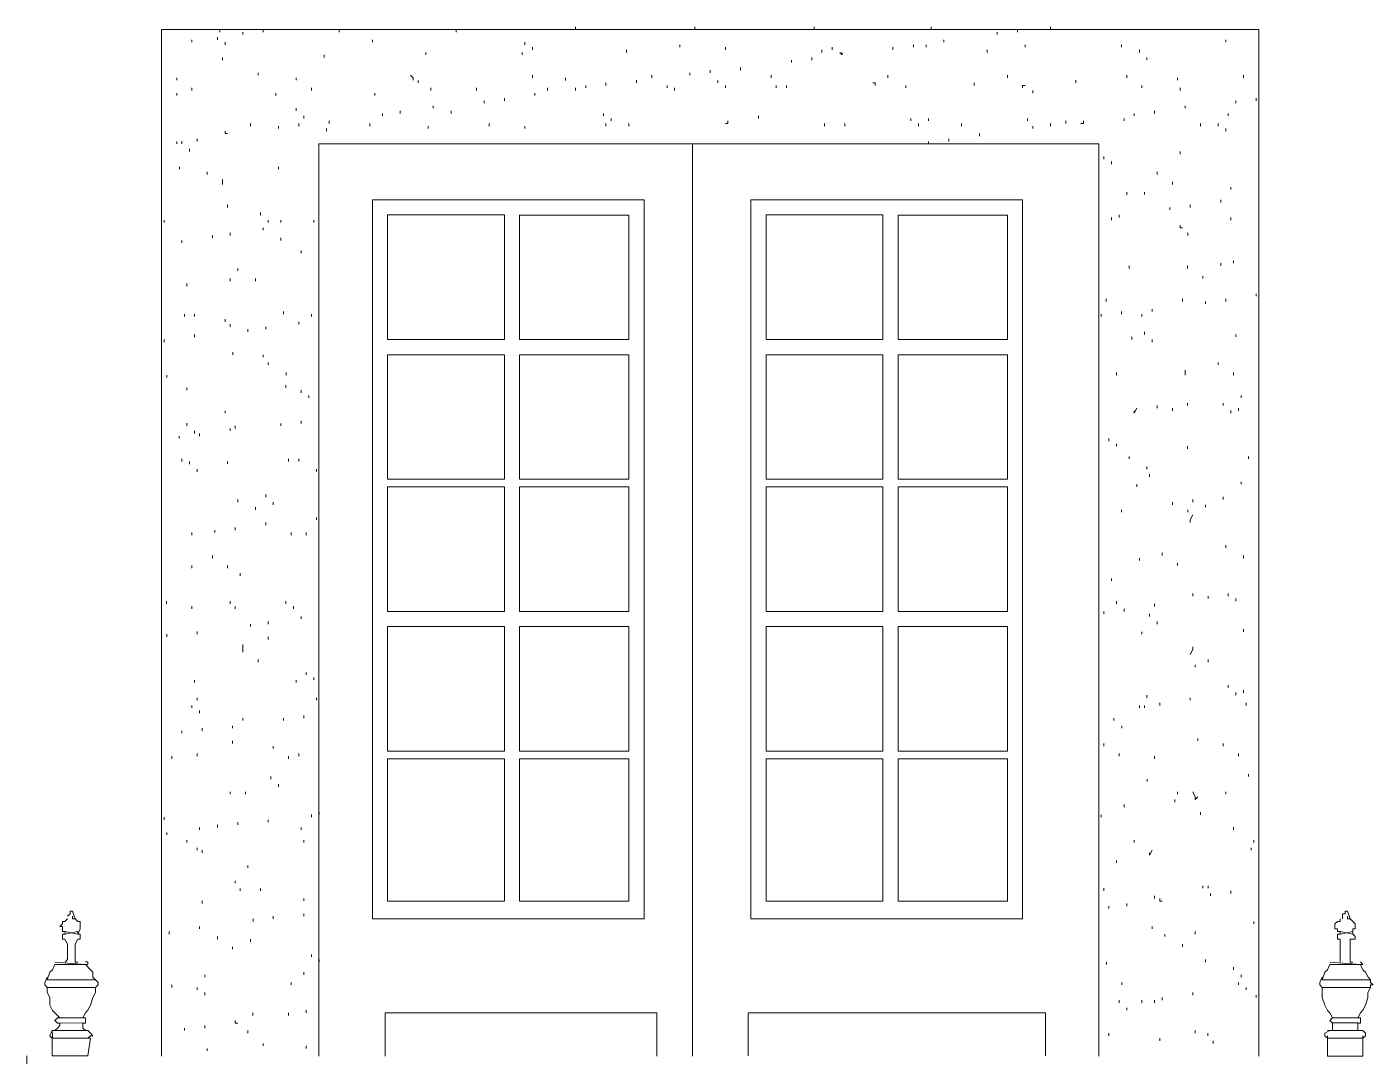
# Model space of a CAD drawing. Header units: millimetres. Extents: x -84511 to -57795, y -17083 to -534.
# Drawn here: x -70558 to -68542, y -7746 to -6206 of the extents above; entities that cross this region are included whole.
import ezdxf

# ---------------------------------------------------------------- set-up
doc = ezdxf.new("R2010")
doc.units = ezdxf.units.MM
doc.layers.add('A-POR-___-___-EXI', color=250, linetype='Continuous', lineweight=25)

msp = doc.modelspace()

# ---------------------------------------------------------------- linework, layer by layer
at = {"layer": 'A-POR-___-___-EXI', "color": 18, "lineweight": 9}
for p, q in [((-69736.6, -6209.4), (-69736.6, -6205.6)), ((-69557.8, -6209.4), (-69557.8, -6205.6)), ((-69379, -6209.4), (-69379, -6205.7)), ((-69204.1, -6209.4), (-69204.1, -6205.7)), ((-69025.3, -6209.4), (-69025.3, -6205.7)), ((-70311, -6228.5), (-70311, -6224.7)), ((-70273, -6224.7), (-70273, -6220.8)), ((-70269.2, -6213.3), (-70269.2, -6209.4)), ((-70261.5, -6232.3), (-70261.5, -6228.5)), ((-70234.9, -6217.1), (-70234.9, -6213.3)), ((-70204.4, -6213.3), (-70204.4, -6209.4)), ((-70090.4, -6213.3), (-70090.4, -6209.4)), ((-70040.9, -6228.5), (-70040.9, -6224.7)), ((-69915.4, -6213.3), (-69915.4, -6209.4)), ((-69812.7, -6232.3), (-69812.7, -6228.5)), ((-69185.1, -6228.5), (-69185.1, -6224.7)), ((-69105.2, -6217.1), (-69105.2, -6213.3)), ((-69074.7, -6213.3), (-69074.7, -6209.4)), ((-68762.8, -6228.6), (-68762.8, -6224.7)), ((-70113.2, -6251.4), (-70113.2, -6247.5)), ((-69961, -6247.5), (-69961, -6243.7)), ((-69816.5, -6247.5), (-69816.5, -6243.7)), ((-69801.2, -6240), (-69801.2, -6236.1)), ((-69660.5, -6243.7), (-69660.5, -6239.9)), ((-69580.6, -6236.1), (-69580.6, -6232.3)), ((-69512.2, -6239.9), (-69512.2, -6236.1)), ((-69367.7, -6243.7), (-69367.7, -6239.9)), ((-69352.4, -6240), (-69352.4, -6236.1)), ((-69261.2, -6239.9), (-69261.2, -6236.1)), ((-69230.7, -6236.1), (-69230.7, -6232.4)), ((-69211.7, -6236.1), (-69211.7, -6232.4)), ((-69120.3, -6243.8), (-69120.3, -6240)), ((-69063.3, -6236.1), (-69063.3, -6232.3)), ((-68918.8, -6236.1), (-68918.8, -6232.3)), ((-68892.2, -6243.8), (-68892.2, -6240)), ((-70265.3, -6255.2), (-70265.3, -6251.4)), ((-69489.4, -6270.3), (-69489.4, -6266.5)), ((-69413.3, -6258.9), (-69413.3, -6255.2)), ((-69382.9, -6255.2), (-69382.9, -6251.4)), ((-68880.8, -6255.1), (-68880.8, -6251.3)), ((-70333.8, -6285.5), (-70333.8, -6281.7)), ((-70212.1, -6277.9), (-70212.1, -6274.1)), ((-70155, -6285.5), (-70155, -6281.7)), ((-69972.5, -6289.4), (-69972.5, -6285.6)), ((-69801.2, -6281.7), (-69801.2, -6278)), ((-69751.8, -6285.6), (-69751.8, -6281.8)), ((-69691, -6293.2), (-69691, -6289.3)), ((-69645.4, -6289.3), (-69645.4, -6285.5)), ((-69622.4, -6281.7), (-69622.4, -6278)), ((-69565.5, -6278), (-69565.5, -6274.2)), ((-69535, -6274.2), (-69535, -6270.3)), ((-69523.5, -6289.4), (-69523.5, -6285.6)), ((-69443.7, -6281.7), (-69443.7, -6278)), ((-69268.7, -6281.8), (-69268.7, -6278)), ((-69139.4, -6293.2), (-69139.4, -6289.3)), ((-69089.9, -6281.8), (-69089.9, -6278)), ((-68987.2, -6289.3), (-68987.2, -6285.5)), ((-68911.2, -6281.8), (-68911.2, -6278)), ((-68835.1, -6285.5), (-68835.1, -6281.7)), ((-68736.3, -6281.8), (-68736.3, -6278)), ((-70333.8, -6308.4), (-70333.8, -6304.6)), ((-70311, -6300.8), (-70311, -6297)), ((-70185.4, -6308.4), (-70185.4, -6304.6)), ((-70132.2, -6300.8), (-70132.2, -6297)), ((-70037.1, -6308.4), (-70037.1, -6304.6)), ((-69953.4, -6300.8), (-69953.4, -6297)), ((-69884.9, -6300.8), (-69884.9, -6297)), ((-69797.4, -6308.3), (-69797.4, -6304.6)), ((-69778.4, -6300.8), (-69778.4, -6297)), ((-69736.6, -6300.8), (-69736.6, -6297)), ((-69721.3, -6297), (-69721.3, -6293.2)), ((-69599.6, -6297), (-69599.6, -6293.2)), ((-69588.3, -6300.8), (-69588.3, -6297)), ((-69512.2, -6296.9), (-69512.2, -6293.2)), ((-69436.1, -6297), (-69436.1, -6293.2)), ((-69420.8, -6297), (-69420.8, -6293.2)), ((-69242.1, -6297), (-69242.1, -6293.2)), ((-69051.9, -6304.6), (-69051.9, -6300.7)), ((-68888.4, -6297), (-68888.4, -6293.2)), ((-68831.3, -6300.7), (-68831.3, -6296.9)), ((-70155, -6331.2), (-70155, -6327.4)), ((-69949.6, -6327.4), (-69949.6, -6323.6)), ((-69873.5, -6319.8), (-69873.5, -6316)), ((-69843.1, -6316), (-69843.1, -6312.1)), ((-68823.7, -6327.3), (-68823.7, -6323.6)), ((-68747.6, -6319.8), (-68747.6, -6316)), ((-68717.2, -6316), (-68717.2, -6312.2)), ((-70223.4, -6354.1), (-70223.4, -6350.3)), ((-70151.2, -6354.1), (-70151.2, -6350.2)), ((-70143.6, -6342.7), (-70143.6, -6338.8)), ((-70105.5, -6350.2), (-70105.5, -6346.4)), ((-70044.6, -6354.1), (-70044.6, -6350.3)), ((-70025.6, -6338.8), (-70025.6, -6335)), ((-69999, -6335), (-69999, -6331.3)), ((-69923, -6335), (-69923, -6331.2)), ((-69866, -6354.1), (-69866, -6350.3)), ((-69694.8, -6338.8), (-69694.8, -6335)), ((-69691, -6354.1), (-69691, -6350.3)), ((-69683.3, -6346.4), (-69683.3, -6342.7)), ((-69656.7, -6354.1), (-69656.7, -6350.2)), ((-69462.7, -6342.7), (-69462.7, -6338.8)), ((-69363.9, -6354.1), (-69363.9, -6350.2)), ((-69333.4, -6354.1), (-69333.4, -6350.3)), ((-69234.5, -6346.4), (-69234.5, -6342.7)), ((-69223, -6354), (-69223, -6350.2)), ((-69207.9, -6346.4), (-69207.9, -6342.6)), ((-69158.5, -6354.1), (-69158.5, -6350.2)), ((-69059.5, -6346.4), (-69059.5, -6342.6)), ((-69025.3, -6354.1), (-69025.3, -6350.2)), ((-69002.5, -6350.2), (-69002.5, -6346.4)), ((-68915, -6346.4), (-68915, -6342.6)), ((-68899.8, -6338.8), (-68899.8, -6335)), ((-68869.3, -6335), (-68869.3, -6331.2)), ((-68800.9, -6354.1), (-68800.9, -6350.2)), ((-68774.2, -6354), (-68774.2, -6350.2)), ((-68759, -6338.8), (-68759, -6335)), ((-70181.6, -6357.9), (-70181.6, -6354.1)), ((-70109.4, -6361.6), (-70109.4, -6357.9)), ((-69957.2, -6357.9), (-69957.2, -6354.1)), ((-69812.7, -6357.9), (-69812.7, -6354.1)), ((-69131.8, -6369.2), (-69131.8, -6365.4)), ((-69051.9, -6357.9), (-69051.9, -6354.1)), ((-68762.9, -6361.7), (-68762.9, -6357.8)), ((-70333.8, -6380.7), (-70333.8, -6376.9)), ((-70326.1, -6380.6), (-70326.1, -6376.8)), ((-70314.8, -6392.1), (-70314.8, -6388.3)), ((-70303.3, -6376.9), (-70303.3, -6373.1)), ((-69207.9, -6380.7), (-69207.9, -6376.9)), ((-69177.4, -6376.9), (-69177.4, -6373.1)), ((-68945.4, -6403.5), (-68945.4, -6399.6)), ((-68934, -6411.1), (-68934, -6407.3)), ((-68831.3, -6395.9), (-68831.3, -6392.1)), ((-70329.9, -6418.7), (-70329.9, -6414.9)), ((-70288.2, -6426.3), (-70288.2, -6422.5)), ((-70181.6, -6418.7), (-70181.6, -6414.9)), ((-68865.5, -6426.3), (-68865.5, -6422.5)), ((-68842.7, -6441.5), (-68842.7, -6437.7)), ((-68755.2, -6449.1), (-68755.2, -6445.3)), ((-68911.2, -6456.8), (-68911.2, -6453)), ((-68884.6, -6456.7), (-68884.6, -6452.9)), ((-68770.4, -6468.2), (-68770.4, -6464.3)), ((-70257.7, -6475.8), (-70257.7, -6471.9)), ((-70208.3, -6487.2), (-70208.3, -6483.4)), ((-68934, -6494.8), (-68934, -6490.9)), ((-68922.6, -6491), (-68922.6, -6487.1)), ((-68846.5, -6479.5), (-68846.5, -6475.8)), ((-68816, -6475.8), (-68816, -6472)), ((-68755.3, -6494.8), (-68755.3, -6490.9)), ((-70352.8, -6498.6), (-70352.8, -6494.8)), ((-70204.4, -6509.9), (-70204.4, -6506.2)), ((-70196.8, -6498.5), (-70196.8, -6494.7)), ((-70177.8, -6498.6), (-70177.8, -6494.8)), ((-70128.3, -6498.6), (-70128.3, -6494.8)), ((-70326.1, -6529), (-70326.1, -6525.2)), ((-70280.5, -6521.4), (-70280.5, -6517.6)), ((-70253.9, -6517.6), (-70253.9, -6513.7)), ((-70177.8, -6525.2), (-70177.8, -6521.4)), ((-68819.8, -6517.6), (-68819.8, -6513.8)), ((-70147.3, -6544.1), (-70147.3, -6540.4)), ((-70242.5, -6570.8), (-70242.5, -6567)), ((-68907.3, -6567), (-68907.3, -6563.2)), ((-68819.9, -6567), (-68819.9, -6563.2)), ((-68770.4, -6563.3), (-68770.4, -6559.4)), ((-68751.4, -6559.4), (-68751.4, -6555.7)), ((-70318.6, -6593.7), (-70318.6, -6589.9)), ((-70253.9, -6586), (-70253.9, -6582.3)), ((-70215.9, -6586), (-70215.9, -6582.3)), ((-68797.1, -6582.3), (-68797.1, -6578.5)), ((-68717.2, -6608.8), (-68717.2, -6605)), ((-70174, -6635.6), (-70174, -6631.7)), ((-68941.7, -6616.5), (-68941.7, -6612.7)), ((-68918.8, -6635.5), (-68918.8, -6631.7)), ((-68873.1, -6631.7), (-68873.1, -6628)), ((-68827.4, -6616.5), (-68827.4, -6612.6)), ((-68793.2, -6620.3), (-68793.2, -6616.5)), ((-68762.8, -6616.5), (-68762.8, -6612.7)), ((-70322.4, -6639.3), (-70322.4, -6635.6)), ((-70307.1, -6639.3), (-70307.1, -6635.5)), ((-70261.5, -6646.9), (-70261.5, -6643.2)), ((-70253.9, -6654.5), (-70253.9, -6650.7)), ((-70151.2, -6650.8), (-70151.2, -6646.9)), ((-70132.2, -6639.3), (-70132.2, -6635.5)), ((-68949.2, -6639.3), (-68949.2, -6635.5)), ((-68888.3, -6639.3), (-68888.3, -6635.5)), ((-70307.1, -6669.8), (-70307.1, -6665.9)), ((-70227.2, -6662.1), (-70227.2, -6658.3)), ((-70200.6, -6658.3), (-70200.6, -6654.5)), ((-68903.5, -6673.6), (-68903.5, -6669.7)), ((-68884.6, -6666), (-68884.6, -6662.1)), ((-68747.7, -6669.7), (-68747.7, -6665.9)), ((-70352.8, -6677.4), (-70352.8, -6673.6)), ((-70250, -6696.4), (-70250, -6692.5)), ((-68873.1, -6677.3), (-68873.1, -6673.5)), ((-70204.4, -6700.1), (-70204.4, -6696.3)), ((-70196.8, -6711.5), (-70196.8, -6707.8)), ((-68774.2, -6711.5), (-68774.2, -6707.8)), ((-70348.9, -6730.6), (-70348.9, -6726.8)), ((-70170.2, -6726.8), (-70170.2, -6723)), ((-68926.4, -6726.8), (-68926.4, -6723)), ((-68751.4, -6726.8), (-68751.4, -6723)), ((-70318.6, -6749.6), (-70318.6, -6745.8)), ((-70170.3, -6745.8), (-70170.3, -6742)), ((-70147.3, -6753.4), (-70147.3, -6749.6)), ((-70136, -6761), (-70136, -6757.2)), ((-68865.5, -6776.3), (-68865.5, -6772.5)), ((-68819.9, -6772.5), (-68819.9, -6768.6)), ((-68766.7, -6772.5), (-68766.7, -6768.7)), ((-68740, -6761), (-68740, -6757.2)), ((-70261.5, -6783.9), (-70261.5, -6780.1)), ((-68842.7, -6780.1), (-68842.7, -6776.3)), ((-68755.2, -6783.8), (-68755.2, -6780)), ((-68743.9, -6780.1), (-68743.9, -6776.3)), ((-70318.6, -6802.8), (-70318.6, -6799)), ((-70307.1, -6814.3), (-70307.1, -6810.5)), ((-70253.9, -6810.4), (-70253.9, -6806.6)), ((-70246.3, -6806.7), (-70246.3, -6802.9)), ((-70177.8, -6802.9), (-70177.8, -6799.1)), ((-70147.3, -6799.1), (-70147.3, -6795.3)), ((-70330, -6821.9), (-70330, -6818.1)), ((-70299.5, -6818.1), (-70299.5, -6814.3)), ((-68937.8, -6825.6), (-68937.8, -6821.9)), ((-68926.4, -6833.3), (-68926.4, -6829.5)), ((-68819.9, -6837.1), (-68819.9, -6833.4)), ((-70326.1, -6856.1), (-70326.1, -6852.3)), ((-70166.4, -6856.2), (-70166.4, -6852.3)), ((-70151.2, -6856.2), (-70151.2, -6852.3)), ((-68907.4, -6852.3), (-68907.4, -6848.5)), ((-68728.6, -6852.3), (-68728.6, -6848.5)), ((-70314.8, -6860), (-70314.8, -6856.2)), ((-70303.3, -6871.4), (-70303.3, -6867.6)), ((-70257.7, -6859.9), (-70257.7, -6856.1)), ((-70124.5, -6871.3), (-70124.5, -6867.5)), ((-68880.8, -6867.5), (-68880.8, -6863.7)), ((-68896, -6894.1), (-68896, -6890.3)), ((-68876.9, -6878.9), (-68876.9, -6875.1)), ((-68740, -6890.3), (-68740, -6886.5)), ((-70242.5, -6916.9), (-70242.5, -6913.2)), ((-70200.6, -6909.4), (-70200.6, -6905.5)), ((-68812.2, -6917), (-68812.2, -6913.2)), ((-68766.6, -6913.2), (-68766.6, -6909.3)), ((-70215.9, -6928.3), (-70215.9, -6924.6)), ((-70189.3, -6920.8), (-70189.3, -6917)), ((-68918.8, -6932.1), (-68918.8, -6928.4)), ((-68842.7, -6920.8), (-68842.7, -6917)), ((-68819.8, -6932.2), (-68819.8, -6928.4)), ((-68793.2, -6924.6), (-68793.2, -6920.8)), ((-70246.4, -6958.8), (-70246.4, -6955.1)), ((-70200.6, -6951.3), (-70200.6, -6947.4)), ((-70124.5, -6943.6), (-70124.5, -6939.8)), ((-70356.6, -6974.1), (-70356.6, -6970.2)), ((-70311, -6966.4), (-70311, -6962.7)), ((-70276.7, -6962.6), (-70276.7, -6958.8)), ((-70162.6, -6966.4), (-70162.6, -6962.7)), ((-70139.8, -6966.5), (-70139.8, -6962.6)), ((-68858, -6996.9), (-68858, -6993)), ((-68762.9, -6985.4), (-68762.9, -6981.6)), ((-70311, -7015.9), (-70311, -7012.1)), ((-70280.5, -7000.7), (-70280.5, -6996.9)), ((-70257.7, -7015.9), (-70257.7, -7012.1)), ((-68892.2, -7004.5), (-68892.2, -7000.7)), ((-68835.2, -7012), (-68835.2, -7008.3)), ((-68736.2, -7000.7), (-68736.2, -6996.9)), ((-70238.7, -7027.3), (-70238.7, -7023.5)), ((-68934, -7034.9), (-68934, -7031.1)), ((-68812.3, -7057.8), (-68812.3, -7053.9)), ((-68759.1, -7057.7), (-68759.1, -7054)), ((-70349, -7069.2), (-70349, -7065.3)), ((-70311, -7076.7), (-70311, -7072.9)), ((-70253.9, -7069.2), (-70253.9, -7065.3)), ((-70246.4, -7076.7), (-70246.4, -7073)), ((-70170.3, -7069.2), (-70170.3, -7065.3)), ((-70158.8, -7076.7), (-70158.8, -7072.9)), ((-68926.4, -7069.1), (-68926.4, -7065.3)), ((-68869.3, -7073), (-68869.3, -7069.1)), ((-68789.4, -7061.5), (-68789.4, -7057.7)), ((-68747.6, -7065.3), (-68747.6, -7061.5)), ((-70196.8, -7099.6), (-70196.8, -7095.8)), ((-70147.3, -7091.9), (-70147.3, -7088.1)), ((-68945.4, -7084.3), (-68945.4, -7080.6)), ((-68914.9, -7080.6), (-68914.9, -7076.8)), ((-68876.9, -7088.2), (-68876.9, -7084.3)), ((-68865.6, -7099.6), (-68865.6, -7095.8)), ((-70348.9, -7118.6), (-70348.9, -7114.8)), ((-70303.3, -7114.8), (-70303.3, -7110.9)), ((-70223.4, -7103.4), (-70223.4, -7099.6)), ((-68888.4, -7114.7), (-68888.4, -7111)), ((-68736.2, -7111), (-68736.2, -7107.2)), ((-70196.8, -7122.4), (-70196.8, -7118.6)), ((-70212.1, -7156.6), (-70212.1, -7152.8)), ((-68789.4, -7156.7), (-68789.4, -7152.8)), ((-70139.8, -7175.6), (-70139.8, -7171.9)), ((-68808.5, -7164.2), (-68808.5, -7160.5)), ((-70307.1, -7187.1), (-70307.1, -7183.3)), ((-70155, -7187.1), (-70155, -7183.3)), ((-70128.4, -7183.2), (-70128.4, -7179.4)), ((-68759.1, -7194.7), (-68759.1, -7190.9)), ((-70303.3, -7213.7), (-70303.3, -7209.8)), ((-70124.6, -7213.7), (-70124.6, -7209.8)), ((-68880.8, -7209.9), (-68880.8, -7206.1)), ((-68816.1, -7213.7), (-68816.1, -7209.9)), ((-68747.6, -7206), (-68747.6, -7202.2)), ((-68736.2, -7202.3), (-68736.2, -7198.4)), ((-70311, -7225), (-70311, -7221.3)), ((-70299.5, -7232.7), (-70299.5, -7228.8)), ((-70143.6, -7240.3), (-70143.6, -7236.5)), ((-68892.1, -7225.1), (-68892.1, -7221.2)), ((-68884.5, -7225.1), (-68884.5, -7221.3)), ((-68861.7, -7221.2), (-68861.7, -7217.5)), ((-68732.4, -7221.3), (-68732.4, -7217.4)), ((-70295.8, -7259.3), (-70295.8, -7255.6)), ((-70250.1, -7255.6), (-70250.1, -7251.7)), ((-70234.8, -7244.1), (-70234.8, -7240.3)), ((-70174, -7244.1), (-70174, -7240.3)), ((-68930.2, -7244.1), (-68930.2, -7240.3)), ((-68918.7, -7255.5), (-68918.7, -7251.7)), ((-70326.1, -7263.1), (-70326.1, -7259.3)), ((-70250.1, -7278.3), (-70250.1, -7274.5)), ((-68804.6, -7274.5), (-68804.6, -7270.7)), ((-70341.4, -7301.2), (-70341.4, -7297.4)), ((-70303.4, -7297.3), (-70303.4, -7293.5)), ((-70189.2, -7285.9), (-70189.2, -7282.1)), ((-70166.4, -7301.2), (-70166.4, -7297.4)), ((-70151.2, -7297.3), (-70151.2, -7293.5)), ((-68945.4, -7282.2), (-68945.4, -7278.4)), ((-68922.6, -7297.3), (-68922.6, -7293.5)), ((-68869.3, -7301.2), (-68869.3, -7297.4)), ((-68766.6, -7282.2), (-68766.6, -7278.4)), ((-68743.8, -7297.3), (-68743.8, -7293.5)), ((-70193.1, -7331.6), (-70193.1, -7327.7)), ((-68880.7, -7335.4), (-68880.7, -7331.6)), ((-68728.6, -7327.8), (-68728.6, -7324)), ((-70253.9, -7354.4), (-70253.9, -7350.7)), ((-70231.1, -7354.4), (-70231.1, -7350.6)), ((-70181.6, -7343), (-70181.6, -7339.2)), ((-68835.2, -7354.4), (-68835.2, -7350.6)), ((-68762.8, -7354.4), (-68762.8, -7350.6)), ((-68915, -7373.4), (-68915, -7369.6)), ((-68838.9, -7365.9), (-68838.9, -7362.1)), ((-70352.8, -7392.5), (-70352.8, -7388.6)), ((-70242.5, -7400.1), (-70242.5, -7396.3)), ((-70196.8, -7396.3), (-70196.8, -7392.4)), ((-70132.2, -7388.6), (-70132.2, -7384.8)), ((-70120.7, -7384.8), (-70120.7, -7381.1)), ((-68949.3, -7388.6), (-68949.3, -7384.9)), ((-68800.8, -7384.9), (-68800.8, -7381.1)), ((-70348.9, -7415.2), (-70348.9, -7411.4)), ((-70299.6, -7407.7), (-70299.6, -7403.9)), ((-70272.9, -7403.9), (-70272.9, -7400.1)), ((-70147.4, -7407.7), (-70147.4, -7403.9)), ((-68751.4, -7407.6), (-68751.4, -7403.8)), ((-70318.6, -7426.7), (-70318.6, -7422.9)), ((-70303.3, -7438.1), (-70303.3, -7434.3)), ((-70295.8, -7441.9), (-70295.8, -7438.1)), ((-70143.6, -7426.7), (-70143.6, -7422.9)), ((-68899.8, -7426.7), (-68899.8, -7422.9)), ((-68724.7, -7438.2), (-68724.7, -7434.3)), ((-68721, -7426.7), (-68721, -7422.9)), ((-68926.4, -7457.1), (-68926.4, -7453.3)), ((-70227.3, -7464.7), (-70227.3, -7461)), ((-70246.4, -7487.5), (-70246.4, -7483.7)), ((-70238.7, -7499), (-70238.7, -7495.2)), ((-70208.2, -7499), (-70208.2, -7495.2)), ((-68945.5, -7498.9), (-68945.5, -7495.1)), ((-68797.1, -7495.1), (-68797.1, -7491.3)), ((-68789.4, -7495.1), (-68789.4, -7491.3)), ((-68755.3, -7502.7), (-68755.3, -7498.9)), ((-70295.7, -7517.9), (-70295.7, -7514.1)), ((-70143.6, -7514.1), (-70143.6, -7510.4)), ((-68911.1, -7521.7), (-68911.1, -7518)), ((-68869.3, -7510.3), (-68869.3, -7506.5)), ((-68785.6, -7506.6), (-68785.6, -7502.7)), ((-70143.5, -7537), (-70143.5, -7533.2)), ((-68937.8, -7525.5), (-68937.8, -7521.7)), ((-70501.1, -7563.6), (-70501.1, -7559.8)), ((-70345.1, -7563.6), (-70345.1, -7559.8)), ((-70299.5, -7556), (-70299.5, -7552.2)), ((-70219.6, -7544.7), (-70219.6, -7540.8)), ((-68873.2, -7556), (-68873.2, -7552.2)), ((-68808.5, -7563.6), (-68808.5, -7559.8)), ((-68721, -7548.4), (-68721, -7544.6)), ((-68591.7, -7563.6), (-68591.7, -7559.8)), ((-70273, -7571.2), (-70273, -7567.4)), ((-70223.5, -7575), (-70223.5, -7571.2)), ((-68854.1, -7567.4), (-68854.1, -7563.7)), ((-68827.5, -7582.7), (-68827.5, -7578.8)), ((-70250.2, -7586.4), (-70250.2, -7582.6)), ((-70132.2, -7597.9), (-70132.2, -7594.1)), ((-70120.7, -7605.4), (-70120.7, -7601.6)), ((-68941.6, -7609.3), (-68941.6, -7605.5)), ((-68793.3, -7605.5), (-68793.3, -7601.7)), ((-68751.4, -7616.9), (-68751.4, -7613.1)), ((-70341.4, -7643.5), (-70341.4, -7639.7)), ((-70291.9, -7628.3), (-70291.9, -7624.5)), ((-70162.6, -7639.7), (-70162.6, -7635.9)), ((-70143.6, -7624.5), (-70143.6, -7620.6)), ((-68918.7, -7639.7), (-68918.7, -7635.9)), ((-68743.8, -7639.8), (-68743.8, -7635.9)), ((-68740, -7628.2), (-68740, -7624.5)), ((-70303.3, -7647.3), (-70303.3, -7643.5)), ((-70292, -7654.9), (-70292, -7651.2)), ((-68857.9, -7662.5), (-68857.9, -7658.7)), ((-68812.2, -7654.9), (-68812.2, -7651.1)), ((-68732.3, -7647.2), (-68732.3, -7643.5)), ((-68717.2, -7658.8), (-68717.2, -7655)), ((-70139.8, -7681.5), (-70139.8, -7677.7)), ((-68922.6, -7666.3), (-68922.6, -7662.5)), ((-68911.2, -7677.7), (-68911.2, -7674)), ((-68888.3, -7666.4), (-68888.3, -7662.5)), ((-68869.4, -7666.3), (-68869.4, -7662.6)), ((-70292, -7704.3), (-70292, -7700.5)), ((-70219.7, -7685.4), (-70219.7, -7681.6)), ((-70166.5, -7685.3), (-70166.5, -7681.5)), ((-70322.3, -7708.2), (-70322.3, -7704.3)), ((-70227.2, -7711.9), (-70227.2, -7708.1)), ((-68937.8, -7715.7), (-68937.8, -7712)), ((-68861.8, -7723.4), (-68861.8, -7719.6)), ((-68808.5, -7711.9), (-68808.5, -7708.1)), ((-68789.5, -7715.7), (-68789.5, -7711.9)), ((-70288.1, -7738.6), (-70288.1, -7734.8)), ((-70204.4, -7730.9), (-70204.4, -7727.2)), ((-70139.8, -7734.8), (-70139.8, -7731)), ((-68781.9, -7727.2), (-68781.9, -7723.4))]:
    msp.add_line(p, q, dxfattribs=at)
at = {"layer": 'A-POR-___-___-EXI', "color": 18, "lineweight": 9, "flags": 128}
for points in [[(-68713.4, -7746.2), (-68713.4, -6209.5), (-70356.6, -6209.5), (-68713.4, -6209.5), (-68713.4, -7746.2)], [(-69341, -6243.8), (-69337.2, -6247.5), (-69337.2, -6243.7)], [(-69980, -6285.5), (-69980, -6281.7), (-69983.8, -6277.9)], [(-69287.8, -6293.2), (-69287.8, -6289.3), (-69291.6, -6289.4)], [(-69067.1, -6297), (-69067.1, -6293.2), (-69063.4, -6293.2)], [(-69512.2, -6350.3), (-69508.4, -6350.2), (-69508.4, -6346.4)], [(-68979.7, -6350.2), (-68975.8, -6350.2), (-68975.8, -6346.4)], [(-70257.7, -6365.4), (-70261.5, -6365.4), (-70261.5, -6361.6)], [(-68953, -7746.2), (-68953, -6380.7), (-70120.8, -6380.7), (-68953, -6380.7), (-68953, -7746.2)], [(-70265.3, -6441.5), (-70265.3, -6437.7), (-70265.3, -6433.9)], [(-69820.3, -6673.6), (-69820.3, -6487.1), (-69820.3, -6673.6), (-69656.7, -6673.6), (-69656.7, -6487.2), (-69820.3, -6487.2), (-69656.7, -6487.2), (-69656.7, -6673.6), (-69820.3, -6673.6)], [(-69276.3, -6673.5), (-69451.3, -6673.5), (-69451.3, -6487.1), (-69276.3, -6487.1), (-69276.3, -6673.6), (-69451.3, -6673.6), (-69451.3, -6487.1), (-69276.3, -6487.1), (-69276.3, -6673.6)], [(-68827.5, -6506.2), (-68831.3, -6506.2), (-68831.3, -6502.4)], [(-69843.1, -6882.7), (-70018.1, -6882.7), (-70018.1, -6696.3), (-69843.1, -6696.3), (-69843.1, -6882.8), (-70018.1, -6882.8), (-70018.1, -6696.3), (-69843.1, -6696.3), (-69843.1, -6882.8)], [(-69253.5, -6882.7), (-69253.5, -6696.4), (-69253.5, -6882.8), (-69089.9, -6882.8), (-69089.9, -6696.4), (-69253.5, -6696.4), (-69089.9, -6696.4), (-69089.9, -6882.8), (-69253.5, -6882.8)], [(-68823.8, -6726.8), (-68823.8, -6723), (-68823.7, -6719.2)], [(-68895.9, -6776.3), (-68899.8, -6783.8), (-68899.8, -6780.1)], [(-69820.3, -7080.5), (-69820.3, -6894.2), (-69820.3, -7080.6), (-69656.7, -7080.6), (-69656.7, -6894.2), (-69820.3, -6894.2), (-69656.7, -6894.2), (-69656.7, -7080.6), (-69820.3, -7080.6)], [(-68816.1, -6947.4), (-68816.1, -6943.6), (-68812.3, -6936)], [(-69843, -7103.4), (-69843, -7289.8), (-69843, -7103.3), (-70018.1, -7103.3), (-70018.1, -7289.7), (-69843.1, -7289.7), (-70018.1, -7289.7), (-70018.1, -7103.3), (-69843.1, -7103.3)], [(-69276.3, -7289.7), (-69451.3, -7289.7), (-69451.3, -7103.3), (-69276.3, -7103.3), (-69276.3, -7289.7), (-69451.3, -7289.7), (-69451.3, -7103.3), (-69276.3, -7103.3), (-69276.3, -7289.8)], [(-70234.9, -7141.4), (-70234.9, -7133.8), (-70234.9, -7130)], [(-68816.1, -7145.2), (-68812.2, -7137.5), (-68812.2, -7133.8)], [(-69843.1, -7301.2), (-69843.1, -7514.2), (-69843.1, -7301.1), (-70018.1, -7301.1), (-70018.1, -7514.2), (-69843.1, -7514.2), (-70018.1, -7514.2), (-70018.1, -7301.1), (-69843.1, -7301.1)], [(-69820.3, -7514.2), (-69820.3, -7301.2), (-69820.3, -7514.2), (-69656.7, -7514.2), (-69656.7, -7301.1), (-69820.3, -7301.1), (-69656.7, -7301.1), (-69656.7, -7514.2), (-69820.3, -7514.2)], [(-69276.3, -7514.2), (-69451.3, -7514.2), (-69451.3, -7301.1), (-69276.3, -7301.1), (-69276.3, -7514.2), (-69451.3, -7514.2), (-69451.3, -7301.1), (-69276.3, -7301.1), (-69276.3, -7514.2)], [(-68804.7, -7358.2), (-68808.4, -7362.1), (-68808.4, -7358.2), (-68812.3, -7350.7)], [(-68873.1, -7438.2), (-68876.9, -7445.7), (-68876.9, -7441.9)], [(-68858, -7514.2), (-68861.7, -7514.2), (-68861.7, -7510.4)], [(-70482.1, -7605.5), (-70486, -7605.5), (-70486, -7601.6), (-70486, -7578.9), (-70482.2, -7571.2), (-70478.3, -7571.2), (-70478.3, -7563.6), (-70482.2, -7563.6), (-70478.3, -7556), (-70478.3, -7544.7), (-70482.1, -7544.7), (-70486, -7540.8), (-70489.7, -7529.3), (-70493.6, -7529.3), (-70493.6, -7533.2), (-70497.4, -7537), (-70497.3, -7537)], [(-70489.7, -7537), (-70489.7, -7540.8), (-70485.9, -7540.8)], [(-70189.3, -7540.8), (-70189.3, -7540.8), (-70189.3, -7537)], [(-68572.6, -7605.5), (-68576.5, -7605.5), (-68576.5, -7601.6), (-68576.5, -7578.9), (-68576.5, -7571.2), (-68568.8, -7571.2), (-68568.8, -7567.4), (-68572.7, -7563.6), (-68572.6, -7556), (-68568.8, -7556), (-68568.8, -7548.3), (-68572.6, -7544.7), (-68576.5, -7540.8), (-68580.3, -7529.3), (-68584.1, -7529.3), (-68584.1, -7533.2), (-68587.9, -7533.2), (-68587.9, -7537), (-68587.8, -7540.8), (-68587.8, -7537)], [(-68580.3, -7537), (-68580.3, -7540.8), (-68576.4, -7540.8)], [(-70497.3, -7540.8), (-70501.2, -7544.6), (-70505, -7544.6), (-70505, -7548.4), (-70508.8, -7552.3), (-70505, -7552.3), (-70505, -7559.8), (-70501.2, -7559.8), (-70482.2, -7563.6), (-70482.2, -7559.8), (-70501.1, -7563.6), (-70505, -7563.6), (-70505, -7571.3), (-70501.2, -7571.2), (-70497.3, -7578.8), (-70497.3, -7601.6), (-70501.1, -7605.5)], [(-68591.7, -7540.8), (-68591.7, -7544.6), (-68595.5, -7544.6), (-68599.3, -7548.4), (-68599.3, -7555.9), (-68595.5, -7555.9), (-68595.5, -7559.8), (-68591.7, -7559.8), (-68572.7, -7563.6), (-68572.7, -7559.8), (-68591.7, -7563.6), (-68595.5, -7563.6), (-68595.5, -7571.3), (-68591.7, -7571.2), (-68591.7, -7578.8), (-68591.7, -7601.6), (-68591.7, -7605.5)], [(-70516.3, -7605.5), (-70470.7, -7609.3), (-70516.4, -7609.3), (-70516.3, -7609.3), (-70520.1, -7616.9), (-70523.9, -7620.6), (-70527.8, -7632.1), (-70527.8, -7628.3), (-70531.6, -7635.9), (-70531.6, -7639.7), (-70527.8, -7643.5)], [(-70527.8, -7632.1), (-70455.5, -7632.1), (-70459.3, -7628.3), (-70459.3, -7620.6), (-70463.1, -7616.9), (-70470.7, -7609.3), (-70466.9, -7609.3), (-70466.9, -7605.4), (-70470.7, -7605.4)], [(-68606.9, -7605.5), (-68561.2, -7609.3), (-68606.9, -7609.3), (-68606.8, -7609.3), (-68610.6, -7616.9), (-68614.5, -7620.6), (-68618.3, -7632.1), (-68618.3, -7628.3), (-68622.1, -7635.9), (-68622.1, -7639.7), (-68618.3, -7643.5), (-68546.1, -7643.5)], [(-68618.3, -7632.1), (-68546, -7632.1), (-68549.8, -7628.3), (-68553.7, -7620.6), (-68557.5, -7616.9), (-68561.2, -7609.3), (-68557.4, -7609.3), (-68561.2, -7605.4)], [(-70474.5, -7689.1), (-70470.7, -7681.5), (-70466.9, -7677.7), (-70463, -7670.2), (-70459.3, -7658.7), (-70455.5, -7651.2), (-70455.5, -7643.5), (-70451.7, -7639.7), (-70451.7, -7635.9), (-70455.5, -7632)], [(-68603, -7689.2), (-68565, -7689.2), (-68561.2, -7681.5), (-68557.4, -7677.7), (-68553.6, -7670.2), (-68549.9, -7658.7), (-68549.9, -7651.2), (-68546.1, -7643.5), (-68546, -7639.7), (-68542.2, -7639.7), (-68546, -7635.9), (-68546, -7632)], [(-70455.5, -7643.6), (-70527.8, -7643.6), (-70527.8, -7651.1), (-70523.9, -7658.7), (-70523.9, -7670.1), (-70520.1, -7677.8), (-70516.3, -7681.5), (-70508.8, -7689.1), (-70512.6, -7689.1), (-70516.4, -7693), (-70512.6, -7696.8), (-70508.8, -7696.8), (-70474.5, -7696.7)], [(-68618.3, -7643.5), (-68618.3, -7658.7), (-68614.5, -7670.1), (-68610.6, -7677.8), (-68606.8, -7681.5), (-68603.1, -7689.1), (-68606.9, -7693), (-68603.1, -7696.8)], [(-70508.7, -7696.7), (-70508.7, -7700.5), (-70512.5, -7704.3), (-70516.4, -7708.2), (-70512.5, -7708.2)], [(-70508.7, -7689.2), (-70474.5, -7689.1), (-70470.7, -7689.1), (-70470.7, -7696.8), (-70474.5, -7696.8), (-70474.5, -7704.4), (-70470.7, -7708.2)], [(-70242.5, -7696.8), (-70246.3, -7696.8), (-70246.3, -7693)], [(-69614.9, -7746.2), (-69614.9, -7681.6), (-70021.9, -7681.6), (-70021.9, -7746.2), (-70021.9, -7681.6), (-69614.8, -7681.6), (-69614.8, -7746.2)], [(-69477.9, -7681.5), (-69477.9, -7746.1), (-69477.9, -7681.5), (-69032.9, -7681.5), (-69477.9, -7681.5)], [(-68610.7, -7708.2), (-68557.4, -7708.2), (-68553.6, -7711.9), (-68553.6, -7715.7), (-68557.4, -7719.6), (-68557.4, -7715.8), (-68557.4, -7746.2), (-68610.7, -7746.2), (-68610.7, -7719.6), (-68614.5, -7715.8), (-68614.5, -7712), (-68606.9, -7708.2), (-68603.1, -7708.2), (-68603.1, -7696.7), (-68565.1, -7696.7)], [(-68565, -7689.1), (-68561.2, -7689.1), (-68561.2, -7696.8), (-68565, -7696.8), (-68565, -7708.2), (-68561.2, -7708.2)], [(-70520.2, -7719.6), (-70466.9, -7719.6), (-70520.1, -7719.6), (-70520.1, -7715.8), (-70520.2, -7708.2), (-70524, -7715.8), (-70520.2, -7719.6), (-70520.2, -7746.1), (-70466.9, -7746.1), (-70463, -7719.6), (-70466.9, -7719.6), (-70463.1, -7715.7), (-70459.3, -7715.7), (-70463.1, -7711.9), (-70466.9, -7708.1), (-70520.2, -7708.1)], [(-68610.7, -7719.6), (-68557.4, -7719.6), (-68610.7, -7719.6), (-68610.7, -7715.8)]]:
    msp.add_lwpolyline(points, dxfattribs=at)
for points in [[(-70356.6, -7746.2), (-70356.6, -6209.5)], [(-70120.8, -7746.2), (-70120.8, -6380.7)], [(-69561.6, -7746.2), (-69561.6, -6380.7)], [(-69633.9, -7540.8), (-69633.9, -6464.4), (-70040.9, -6464.4), (-70040.9, -7540.8), (-69633.9, -7540.8), (-69633.9, -6464.4), (-70040.9, -6464.4), (-70040.9, -7540.8)], [(-69067.1, -7540.8), (-69067.1, -6464.4), (-69474.2, -6464.4), (-69474.2, -7540.8), (-69067.1, -7540.8), (-69067.1, -6464.4), (-69474.2, -6464.4), (-69474.2, -7540.8)], [(-69843.1, -6487.1), (-70018.1, -6487.1), (-70018.1, -6673.5), (-69843.1, -6673.5), (-69843.1, -6487.1), (-69843.1, -6673.6), (-70018.1, -6673.6), (-70018.1, -6487.1)], [(-69253.5, -6673.6), (-69089.9, -6673.6), (-69089.9, -6487.2), (-69253.5, -6487.2), (-69089.9, -6487.2), (-69089.9, -6673.6), (-69253.5, -6673.6), (-69253.5, -6487.2)], [(-69820.3, -6882.8), (-69656.7, -6882.8), (-69656.7, -6696.4), (-69820.3, -6696.4), (-69656.7, -6696.4), (-69656.7, -6882.8), (-69820.3, -6882.8), (-69820.3, -6696.4)], [(-69276.3, -6696.3), (-69451.3, -6696.3), (-69451.3, -6882.7), (-69276.3, -6882.7), (-69276.3, -6696.4), (-69276.3, -6882.8), (-69451.3, -6882.8), (-69451.3, -6696.3)], [(-69843.1, -7080.5), (-69843.1, -6894.1), (-70018.1, -6894.1), (-70018.1, -7080.5), (-69843.1, -7080.5), (-69843.1, -6894.1), (-70018.1, -6894.1), (-70018.1, -7080.5)], [(-69276.3, -7080.5), (-69276.3, -6894.1), (-69451.3, -6894.1), (-69451.3, -7080.5), (-69276.3, -7080.5), (-69276.3, -6894.1), (-69451.3, -6894.1), (-69451.3, -7080.5)], [(-69253.5, -7080.6), (-69253.5, -6894.2), (-69089.9, -6894.2), (-69089.9, -7080.6), (-69253.5, -7080.6), (-69253.5, -6894.2), (-69089.9, -6894.2), (-69089.9, -7080.6)], [(-69820.3, -7289.8), (-69656.7, -7289.8), (-69656.7, -7103.4), (-69820.3, -7103.4), (-69656.7, -7103.4), (-69656.7, -7289.8), (-69820.3, -7289.8), (-69820.3, -7103.4)], [(-69253.5, -7289.8), (-69253.5, -7103.4), (-69253.5, -7289.8), (-69089.9, -7289.8), (-69089.9, -7103.4), (-69253.5, -7103.4), (-69089.9, -7103.4), (-69089.9, -7289.8)], [(-69089.9, -7301.2), (-69253.6, -7301.2), (-69253.6, -7514.2), (-69089.9, -7514.2), (-69089.9, -7301.2), (-69089.9, -7514.2), (-69253.6, -7514.2), (-69253.6, -7301.2)], [(-69032.9, -7681.5), (-69032.9, -7746.1)], [(-70558.2, -7746.1), (-70558.2, -7780.4)]]:
    msp.add_lwpolyline(points, close=True, dxfattribs=at)

doc.saveas('drawing.dxf')
